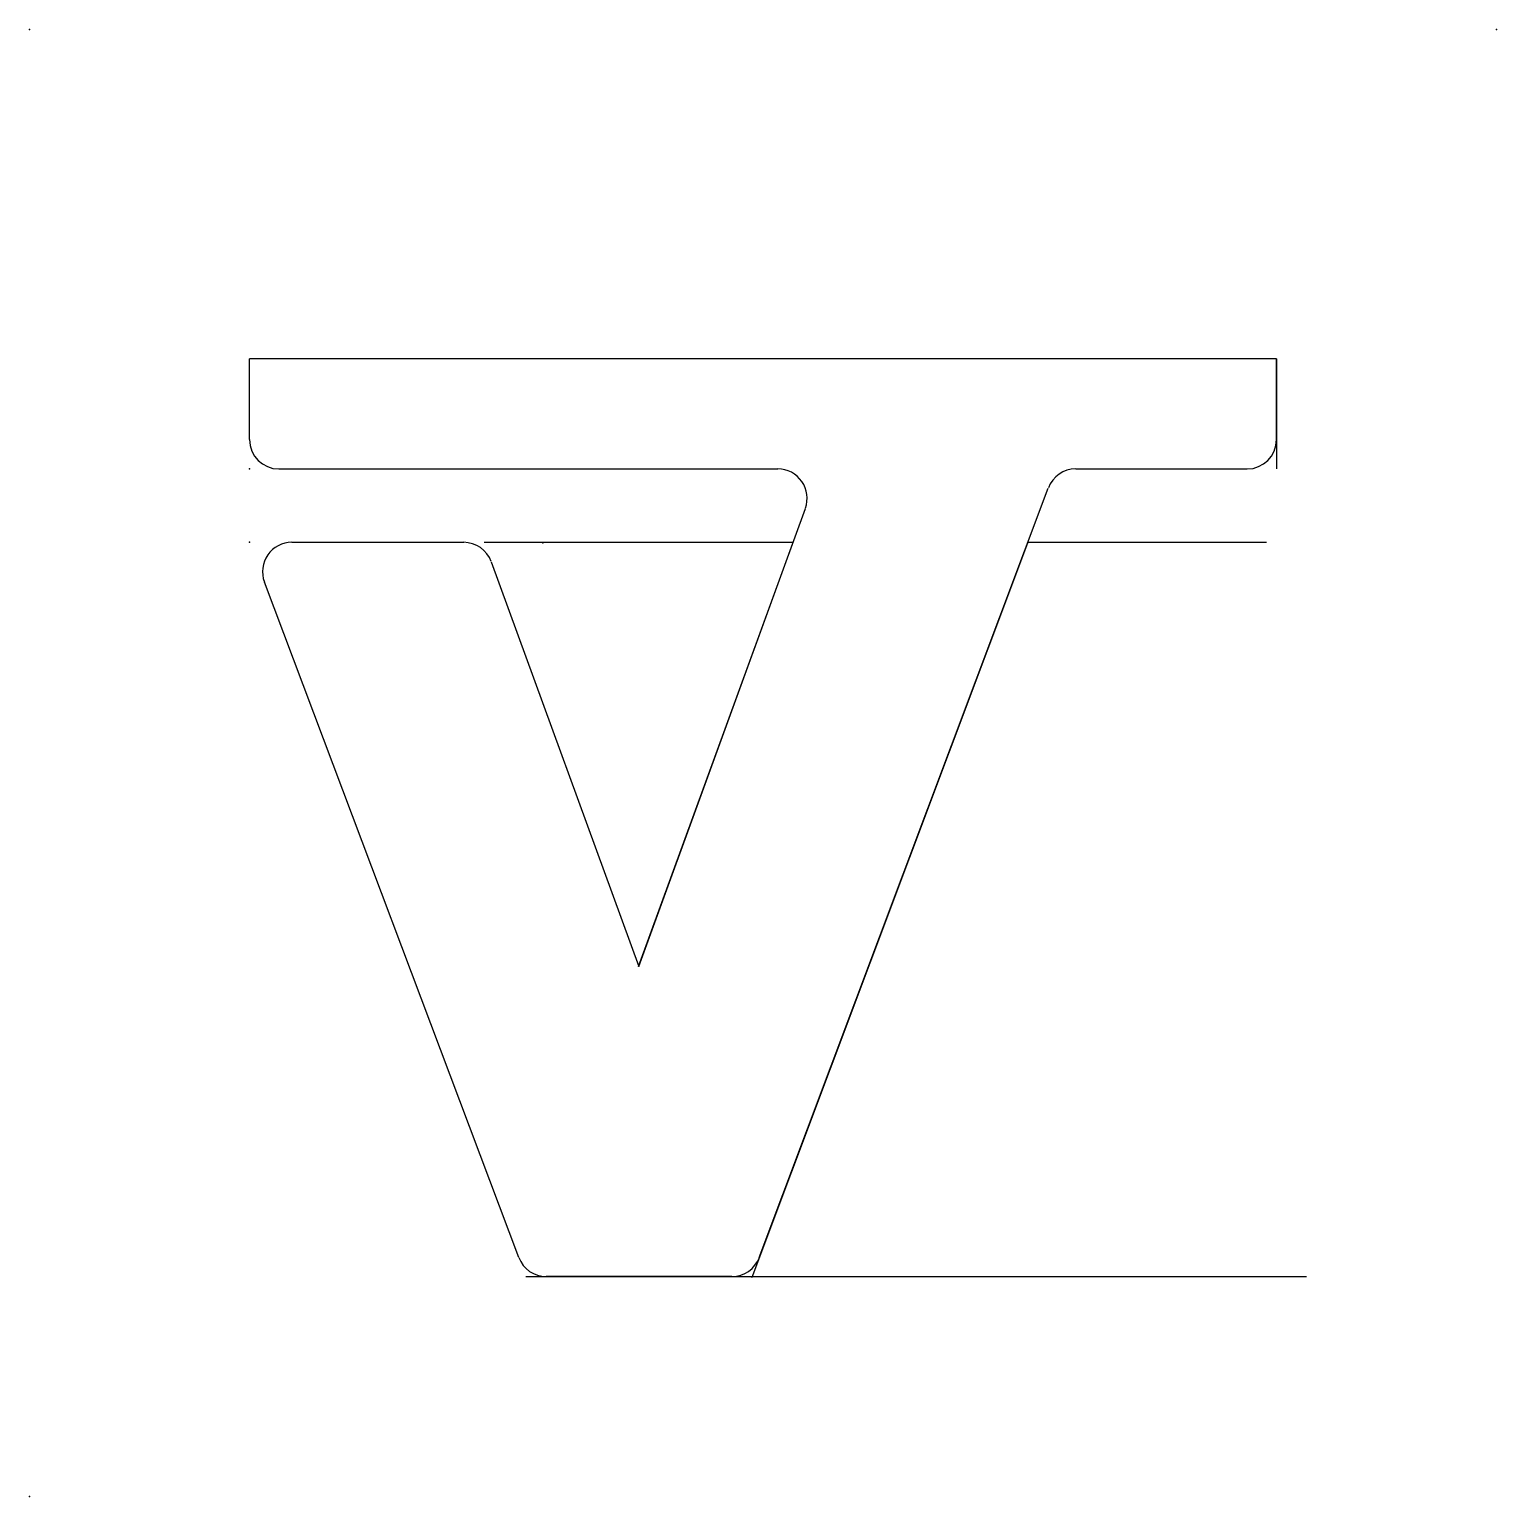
# Model space of a CAD drawing. Header units: centimetres. Extents: x -3.5 to 6.5, y -6.5 to 3.5.
import ezdxf

# ---------------------------------------------------------------- set-up
doc = ezdxf.new("R2010")
doc.units = ezdxf.units.CM
doc.header["$MEASUREMENT"] = 0
doc.layers.add('icon-vt v2_Sketch1', color=7, linetype='Continuous')

msp = doc.modelspace()

# ---------------------------------------------------------------- linework, layer by layer
at = {"layer": 'icon-vt v2_Sketch1'}
for p, q in [((5, 1.254), (-2, 1.254)), ((-2, 0.704), (-2, 1.254)), ((5, 0.704), (5, 1.254)), ((5, 1.254), (5, 0.504)), ((-1.8, 0.504), (1.601, 0.504)), ((3.632, 0.504), (4.8, 0.504)), ((1.475, -4.87), (3.444, 0.374)), ((0.652, -2.888), (1.789, 0.235)), ((-1.711, 0.004), (-0.54, 0.004)), ((-0.4, 0.004), (1.705, 0.004)), ((3.305, 0.004), (4.932, 0.004)), ((0.653, -2.888), (1.703, -0.002)), ((3.303, -0.002), (1.424, -5.007)), ((-0.352, -0.128), (0.653, -2.888)), ((-0.165, -4.87), (-1.898, -0.267)), ((-0.116, -5), (1.5, -5)), ((-0.116, -5), (5.203, -5)), ((1.288, -5), (0.023, -5)), ((1.421, -5), (1.424, -5.007))]:
    msp.add_line(p, q, dxfattribs=at)
for centre, start, end in [((-1.8, 0.704), 180, 270), ((4.8, 0.704), 270, 360), ((1.601, 0.304), 340.007, 90), ((3.632, 0.304), 90, 159.4153), ((-1.711, -0.196), 90, 200.6338), ((-0.54, -0.196), 20, 90), ((0.023, -4.8), 200.6338, 270), ((1.288, -4.8), 270, 339.4153)]:
    msp.add_arc(centre, 0.2, start, end, dxfattribs=at)
for p in [(-3.5, 3.5), (6.5, 3.5), (-2, 0.504), (-2, 0.004), (0, 0), (-3.5, -6.5)]:
    msp.add_point(p, dxfattribs=at)

doc.saveas('drawing.dxf')
